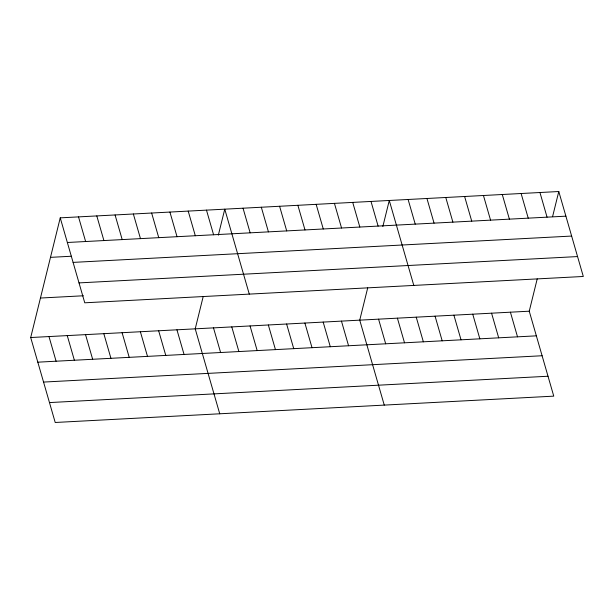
<?xml version="1.0" encoding="UTF-8"?>
<svg xmlns="http://www.w3.org/2000/svg" width="614" height="614" viewBox="0 0 614 614"><rect width="100%" height="100%" fill="white"/><g stroke="black" fill="none" stroke-linecap="round" stroke-linejoin="round"><path stroke-width="0.92" d="M537.219 278.886L529.245 311.198L553.759 396.145L55.214 422.478L30.7 337.531L60.241 217.855L558.786 191.522L583.3 276.469L84.755 302.802L60.241 217.855M203.196 296.531L195.221 328.843L219.735 413.79M218.331 235.193L224.762 209.167L249.276 294.106M367.717 287.843L359.735 320.155L384.257 405.094M382.852 226.505L389.276 200.479L413.798 285.418M552.577 216.658L558.786 191.522M67.348 242.492L565.893 216.166M50.494 257.35L71.516 256.238M73.097 262.393L571.642 236.06M79.014 282.901L577.559 256.568M40.447 298.036L83.404 295.771M30.7 337.531L529.245 311.198M37.815 362.176L536.352 335.843M43.556 382.069L542.101 355.744M49.473 402.577L548.018 376.244M539.952 192.52L547.059 217.156M521.117 193.51L528.224 218.154M502.283 194.508L509.39 219.144M483.448 195.505L490.555 220.142M510.411 312.196L517.518 336.833M464.614 196.495L471.729 221.14M491.576 313.194L498.683 337.83M445.779 197.493L452.894 222.13M472.742 314.184L479.849 338.828M426.945 198.483L434.06 223.128M453.907 315.182L461.022 339.818M408.11 199.481L415.225 224.118M435.073 316.179L442.187 340.816M416.238 317.169L423.353 341.806M371.002 201.438L378.109 226.082M397.404 318.167L404.519 342.804M352.72 202.405L359.827 227.05M378.569 319.157L385.684 343.802M334.438 203.372L341.553 228.009M316.156 204.339L323.271 228.976M341.461 321.122L348.568 345.759M297.882 205.306L304.989 229.943M323.179 322.089L330.294 346.726M279.6 206.266L286.707 230.91M304.897 323.048L312.012 347.693M261.318 207.233L268.433 231.877M286.615 324.015L293.73 348.652M243.037 208.2L250.151 232.836M268.341 324.983L275.448 349.619M250.059 325.95L257.174 350.586M206.481 210.134L213.588 234.771M231.777 326.909L238.892 351.553M188.199 211.093L195.313 235.738M213.495 327.876L220.61 352.52M169.917 212.06L177.032 236.705M151.643 213.027L158.75 237.664M176.939 329.81L184.054 354.447M133.361 213.994L140.468 238.631M158.658 330.777L165.772 355.414M115.079 214.961L122.194 239.598M140.376 331.737L147.49 356.381M96.797 215.921L103.912 240.565M122.102 332.704L129.209 357.348M78.523 216.888L85.63 241.532M103.82 333.671L110.934 358.307M85.538 334.638L92.653 359.274M67.256 335.605L74.371 360.241M48.982 336.564L56.089 361.209"/></g></svg>
